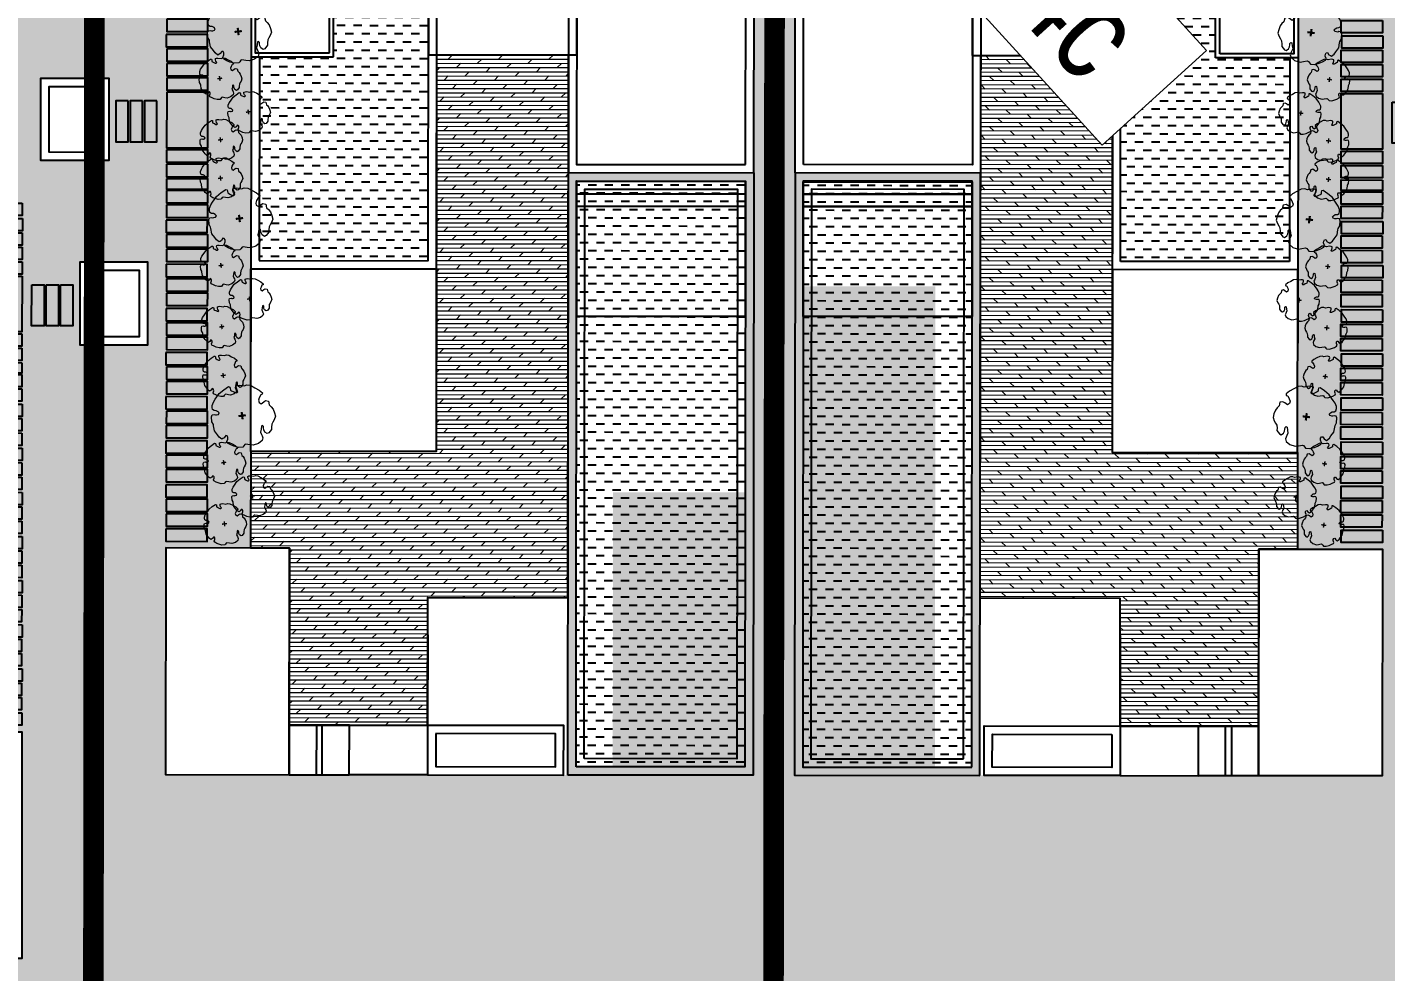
# Model space of a CAD drawing. Header units: millimetres. Extents: x -1030105 to 906887, y -616134 to 1220667.
# Drawn here: x -632804 to -599842, y -502330 to -479411 of the extents above; entities that cross this region are included whole.
import ezdxf
from ezdxf.enums import TextEntityAlignment as Align

# ---------------------------------------------------------------- set-up
doc = ezdxf.new("R2010")
doc.units = ezdxf.units.MM
doc.header["$MEASUREMENT"] = 0
doc.linetypes.add('240930  KHU B- TMB gời inno$0$XREF_LBC_ZONE B_BEACH VILLA 22 11 11$0$HIDDEN', pattern=[9.524999999999999, 6.35, -3.175])
for name, color, linetype, lineweight in [('240930  KHU B- TMB gời inno$0$A-WALL', 1, 'Continuous', 30), ('GFA', 6, 'Continuous', 0), ('QH_Ki hieu', 6, 'Continuous', 15), ('QH_KTCQ_Caycanhquan', 97, 'Continuous', 18), ('QH_LO_Đanhso', 6, 'Continuous', 20)]:
    doc.layers.add(name, color=color, linetype=linetype, lineweight=lineweight)
for name, color, linetype in [('240930  KHU B- TMB gời inno$0$DA-WALL-LOW', 1, 'Continuous'), ('240930  KHU B- TMB gời inno$0$TMB-KHU B-XREF$0$Xref-LBC-Plot$0$DA-SITE-CNTR1', 8, 'Continuous'), ('240930  KHU B- TMB gời inno$0$XREF_LBC_ZONE B_BEACH VILLA 22 11 11$0$DA-FLOR-OTLN', 9, 'Continuous'), ('240930  KHU B- TMB gời inno$0$XREF_LBC_ZONE B_BEACH VILLA 22 11 11$0$DA-FLOR-OVHD', 4, '240930  KHU B- TMB gời inno$0$XREF_LBC_ZONE B_BEACH VILLA 22 11 11$0$HIDDEN'), ('240930  KHU B- TMB gời inno$0$XREF_LBC_ZONE B_BEACH VILLA 22 11 11$0$DA-FLOR-PATT', 251, 'Continuous'), ('240930  KHU B- TMB gời inno$0$XREF_LBC_ZONE B_BEACH VILLA 22 11 11$0$DA-WALL-LOW', 1, 'Continuous'), ('240930  KHU B- TMB gời inno$0$XREF_LBC_ZONE B_BEACH VILLA 22 11 11$0$DA-WALL-PATT', 8, 'Continuous'), ('ranh dat', 7, 'Continuous'), ('TMB-KHU B-XREF$0$Xref-LBC-Plot$0$DA-SITE-CNTR1', 8, 'Continuous')]:
    doc.layers.add(name, color=color, linetype=linetype)
doc.layers.add('TMB-KHU B-XREF$0$GRASS', color=95, linetype='Continuous', lineweight=0, transparency=0.6)
doc.styles.add('arial', font='arial.ttf', dxfattribs={"height": 1.25})

# ---------------------------------------------------------------- blocks, each defined once
blk = doc.blocks.new('Xref Khu Spa-Wellness - TBM$0$TREE_T')
at = {"const_width": 100}
for points in [[(-123.743686707654, 123.7436867076467), (123.7436867076394, -123.7436867076467)], [(123.7436867076394, 123.7436867076467), (-123.7436867076394, -123.7436867076467)]]:
    blk.add_lwpolyline(points, dxfattribs=at)
blk = doc.blocks.new('Xref Khu Spa-Wellness - TBM$0$TREE_5')
at = {"layer": 'QH_KTCQ_Caycanhquan', "color": 114, "true_color": 0x139b48}
blk.add_lwpolyline([(-935.8052043020725, 1163.729876997881), (-781.0664177108556, 1298.991161259357), (-577.9716866482049, 1385.944714451209), (-423.232900056988, 1424.590717911255), (-249.1519124628976, 1453.575356581714), (-181.4534723367542, 1414.929171710275), (-142.7687756838277, 1289.329614988528), (-84.74187805317342, 1221.698972928803), (-17.04343790188432, 1192.71433425881), (40.98345973622054, 1221.698972928803), (31.31221188511699, 1347.298710919917), (60.32595539093018, 1424.590717911255), (79.6681563751772, 1472.898267642129), (244.0781907904893, 1472.898267642129), (369.8035285742953, 1434.252264111768), (592.2404606333002, 1376.283168251161), (775.9926960328594, 1212.037426657975), (824.3486405229196, 1163.729876997881), (959.7452261233702, 1105.760781065095), (1114.484012714587, 931.8534933435731), (1143.497461522929, 844.8999401517212), (1075.79931606818, 767.6077518211678), (1017.772123759612, 748.2848406890407), (979.0874271076173, 709.638655890245), (930.7317773010582, 642.0081950975582), (940.40273046121, 564.7160067670047), (1017.772123759612, 555.0544605664909), (1114.484012714587, 564.7160067670047), (1191.85340601299, 622.6851026983932), (1288.56500029657, 632.3466488970444), (1365.934688259847, 564.7160067670047), (1423.96158589609, 487.4238184364513), (1472.317530387081, 323.178076912649), (1481.988778204657, 168.5938815902919), (1501.330979188904, -159.8976014545187), (1433.632833734155, -440.0815348392352), (1356.263440435752, -691.2808295534924), (1288.56500029657, -720.2654682239518), (1240.209350477904, -681.6192833529785), (1182.182158169337, -613.9888225602917), (1124.155260538682, -623.6501874942333), (1037.114619421773, -642.9732798933983), (930.7317773010582, -662.296372293029), (872.7045849869028, -700.9423758247867), (863.0333371693268, -768.5730178840458), (969.4164739474654, -797.5574752166867), (1056.45682040602, -855.5265711485408), (1104.812764876522, -923.1572132077999), (1066.128068224527, -990.7878553378396), (988.7586749317124, -1068.079862329178), (785.6639438699931, -1174.356507992838), (717.9657984022051, -1290.294699784368), (572.8982596490532, -1377.248434313573), (340.7897850750014, -1415.894437845796), (108.6816051844507, -1454.540441305377), (-94.41312587726861, -1444.87889510626), (-133.0978225171566, -1386.909799175337), (-94.41312587726861, -1319.279338454828), (-123.5076104430482, -1166.998870359268), (-158.3361843349412, -1051.01933326479), (-245.4077663654462, -987.2307148086838), (-361.5031108781695, -998.8285959679633), (-401.6181620880961, -1151.07587907603), (-438.5748819764704, -1243.375660780352), (-567.9238436007872, -1307.985380935017), (-703.6970244115219, -1193.679600392003), (-829.4223621934652, -1184.018054192886), (-964.8186531243846, -1145.372050659731), (-1129.228687539697, -1048.756951268762), (-1264.625273158774, -942.4803056772798), (-1312.981217630208, -778.2345641553402), (-1332.323418614455, -652.6348260920495), (-1351.665914275683, -546.3581805010326), (-1429.035307568498, -420.7584424400702), (-1496.733453042805, -333.8048892477527), (-1496.733453042805, -130.9129628543742), (-1458.048756396398, -53.62095586303622), (-1322.652170789428, -43.95940966391936), (-1225.940576513298, -92.26695939479396), (-1158.242431038991, -159.8976014545187), (-1109.886486547999, -208.2051511849277), (-1042.18834109325, -217.8666973854415), (-1022.845845431089, -169.5591477253474), (-1100.215238723904, -43.95940966391936), (-1158.242431038991, 81.64032840030268), (-1274.29652097635, 139.609424259048), (-1341.994666451588, 178.2554277908057), (-1419.364059749991, 226.5629775212146), (-1467.720004214905, 352.1627155123278), (-1419.364059749991, 564.7160067670047), (-1264.625273158774, 786.9308442207985), (-1129.228687539697, 864.2228512139991), (-964.8186531243846, 951.1765857427381), (-935.8052043020725, 999.4841354736127), (-935.8052043020725, 1086.437688665465)], close=True, dxfattribs=at)
blk.add_blockref('Xref Khu Spa-Wellness - TBM$0$TREE_T', (0, 0), dxfattribs=at)
blk = doc.blocks.new('240930  KHU B- TMB gời inno$0$sdfdfedfre r')
at = {"layer": 'GFA', "true_color": 0x8c7854}
h = blk.add_hatch(dxfattribs=at)
h.set_pattern_fill('DOLMIT', color=35, scale=0.0004632663540241894, angle=270.0000000000001)
h.set_pattern_definition([(270, (19902.67073481682, -1953.662706891631), (0.0001158165885060474, 8.868235311415113e-20), []), (315.0000000000001, (19902.67073481682, -1953.662706891631), (0.0002316331766234067, 0.0002316331766234071), [0.0001637893902130361, -0.0003275787804260722])])
h.paths.add_polyline_path([(20059.28144931801, -1650.579441934234), (20059.28144986761, -1640.956882455071), (20054.78144827646, -1640.956886269861), (20054.78144680159, -1638.613097926088), (20055.72345875752, -1638.613099203348), (20055.72345875752, -1634.313099203348), (20059.08145280074, -1634.313099203348), (20059.08145280074, -1637.413099203348), (20062.48145027277, -1637.413099233897), (20062.48145118899, -1650.579442048437)])
at = {"layer": '240930  KHU B- TMB gời inno$0$XREF_LBC_ZONE B_BEACH VILLA 22 11 11$0$DA-FLOR-PATT'}
for points in [[(20007.5566085985, -1655.600287890214), (20007.8566085985, -1655.600287890214), (20007.8566085985, -1654.600287890214), (20007.5566085985, -1654.600287890214)], [(20007.9066085985, -1655.600287890214), (20008.2066085985, -1655.600287890214), (20008.2066085985, -1654.600287890214), (20007.9066085985, -1654.600287890214)], [(20008.2566085985, -1655.600287890214), (20008.5566085985, -1655.600287890214), (20008.5566085985, -1654.600287890214), (20008.2566085985, -1654.600287890214)]]:
    blk.add_lwpolyline(points, close=True, dxfattribs=at)
at = {"color": 252}
blk.add_wipeout([(19993.074093175805, -1639.251676847649), (20007.33208721902, -1639.251676847649), (20007.33208721902, -1644.751676847649), (20005.274098437516, -1644.751676847649), (20005.274098437378, -1658.8680085182232), (20006.474098179802, -1658.8680085182787), (20006.474098179802, -1666.4679889168028), (20005.274098179805, -1666.4680713615335), (20005.274096915382, -1684.2680812240555), (20005.47409691538, -1684.2680812240524), (20005.47409691542, -1687.0180087961621), (20000.374094650804, -1687.0180087961621), (20000.374094650804, -1684.2680285182355), (20000.273898932548, -1684.2680285182346), (20000.273898932548, -1686.7680201482008), (20000.07409645809, -1686.7680201482008), (20000.074096260687, -1680.867587942527), (19998.074096458116, -1680.867587942527), (19998.074096458116, -1681.3991037135365), (19998.574096458116, -1681.3991037135365), (19998.574096458116, -1681.8991037135365), (19995.574096687116, -1681.8991037135365), (19995.57409668712, -1682.168020147686), (19992.774096915236, -1682.1680201477407), (19992.774023653543, -1679.9673105033364), (19992.57431173869, -1679.9673171517522), (19992.57409813716, -1658.8680201476811), (19993.074096918106, -1658.8680201476811)], dxfattribs=at).dxf.layer = '240930  KHU B- TMB gời inno$0$A-WALL'
blk.add_wipeout([(20008.72521834739, -1654.146877283941), (20008.72521834739, -1656.146877283941), (20010.37409629162, -1656.146877283941), (20010.37409629162, -1654.146877283941)]).dxf.layer = '240930  KHU B- TMB gời inno$0$XREF_LBC_ZONE B_BEACH VILLA 22 11 11$0$DA-FLOR-PATT'
at = {"layer": '240930  KHU B- TMB gời inno$0$XREF_LBC_ZONE B_BEACH VILLA 22 11 11$0$DA-FLOR-PATT'}
h = blk.add_hatch(dxfattribs=at)
h.set_pattern_fill('HONEY', color=256, scale=0.4000000000000001, angle=-1.272221872585407e-14)
h.set_pattern_definition([(360, (20463.03403298107, -1833.892169215644), (0.07500000000000002, 0.04330127018922192), [0.05000000000000002, -0.1]), (119.9999999999998, (20463.03403298107, -1833.892169215644), (-0.07499999999999997, 0.04330127018922197), [0.04999999999999999, -0.09999999999999998]), (59.99999999999997, (20463.03403298107, -1833.892169215644), (3.786485014387549e-17, 0.08660254037844389), [-0.1, 0.05000000000000002])])
h.paths.add_polyline_path([(19997.57409317581, -1639.251676847649), (19997.57409691811, -1653.868018846539), (19993.07409691811, -1653.868018846539), (19993.07409317581, -1639.251676847649)])
h.paths.add_polyline_path([(19997.37409317581, -1639.451676847649), (19997.37409691811, -1653.668018846539), (19993.27409691811, -1653.668018846539), (19993.27409317581, -1639.451676847649)], flags=16)
h = blk.add_hatch(dxfattribs=at)
h.set_pattern_fill('DASH', color=153, scale=1.6, angle=-1.272221872585407e-14)
h.set_pattern_definition([(360, (20057.08208502633, -1911.905677341564), (0.2000000000000001, 0.2), [0.2, -0.2])])
h.paths.add_polyline_path([(19997.37409317581, -1639.451676847649), (19997.37409691811, -1653.668018846539), (19993.27409691811, -1653.668018846539), (19993.27409317581, -1639.451676847649)])
h = blk.add_hatch(dxfattribs=at)
h.set_pattern_fill('DASH', color=153, scale=1.6, angle=-1.272221872585407e-14)
h.set_pattern_definition([(360, (20057.18208502634, -2067.36607601057), (0.2000000000000001, 0.2), [0.2, -0.2])])
h.paths.add_polyline_path([(20003.27409598241, -1658.868020147626), (20003.27409785355, -1656.668010205587), (20005.07409422475, -1656.668020063883), (20005.07410239894, -1651.726692341162), (20000.97410365968, -1651.726677504107), (20000.97409667595, -1657.368020239274), (20000.97409687452, -1657.368020239275), (20000.97409687452, -1658.868020239275)])
at = {"layer": 'GFA', "true_color": 0x8c7854}
h = blk.add_hatch(dxfattribs=at)
h.set_pattern_fill('DOLMIT', color=35, scale=0.4070863138889914, angle=180)
h.set_pattern_definition([(180, (-258403.9892735296, -65107.98810847144), (3.273223608691299e-17, -0.1017715784722479), []), (225.0000000000001, (-258403.9892735296, -65107.98810847144), (0.2035431566029439, -0.2035431566029438), [0.1439267465395706, -0.2878534930791412])])
h.paths.add_polyline_path([(20000.77409665853, -1656.718019578535), (20000.77409610894, -1647.095460099372), (20005.27409770009, -1647.095463914161), (20005.27409917495, -1644.751675570388), (20004.33208721902, -1644.751676847649), (20004.33208721902, -1640.451676847649), (20000.97409317581, -1640.451676847649), (20000.97409317581, -1643.551676847649), (19997.57409570377, -1643.551676878197), (19997.57409478756, -1656.718019692737)])
at = {"layer": '240930  KHU B- TMB gời inno$0$DA-WALL-LOW', "color": 252}
blk.add_lwpolyline([(20000.97409432999, -1656.718020529494), (20000.97409432999, -1659.867951916502), (19997.37409464379, -1659.867951916502), (19997.37409464379, -1656.718020529494)], close=True, dxfattribs=at)
at = {"layer": '240930  KHU B- TMB gời inno$0$XREF_LBC_ZONE B_BEACH VILLA 22 11 11$0$DA-FLOR-OTLN'}
for p, q in [((20005.27409817981, -1656.668020147594), (20005.27409843752, -1649.751686847584)), ((20005.27409643752, -1651.526692457776), (20000.7740955838, -1651.526677387435)), ((20000.7740955838, -1651.526677387435), (20000.77409710364, -1658.868020147626)), ((20005.07409831184, -1651.726692232427), (20000.9740956449, -1651.726677612787)), ((20000.9740956449, -1651.726677612787), (20000.97409710364, -1658.868020147626)), ((20005.07409831184, -1656.668020147594), (20005.07409831184, -1651.726692232427))]:
    blk.add_line(p, q, dxfattribs=at)
at = {"layer": '240930  KHU B- TMB gời inno$0$XREF_LBC_ZONE B_BEACH VILLA 22 11 11$0$DA-FLOR-OVHD', "ltscale": 30}
blk.add_lwpolyline([(19997.37409447033, -1656.718019765759), (19997.37409469886, -1660.868019765759), (20000.97409455851, -1660.868020529493), (20000.97409432999, -1656.718020529494)], close=True, dxfattribs=at)
at = {"layer": '240930  KHU B- TMB gời inno$0$XREF_LBC_ZONE B_BEACH VILLA 22 11 11$0$DA-FLOR-PATT'}
for p, q in [((20000.97409317581, -1639.251676847649), (20002.87409317581, -1639.251676847649)), ((20002.87409317581, -1639.251676847649), (20002.87409317581, -1640.451676847649)), ((19997.67409317581, -1640.451676847649), (20000.97409317581, -1640.451676847649)), ((20000.97409317581, -1640.451676847649), (20003.67409317585, -1640.451676847649))]:
    blk.add_line(p, q, dxfattribs=at)
for points in [[(19997.37409317581, -1639.451676847649), (19997.37409691811, -1653.668018846539), (19993.27409691811, -1653.668018846539), (19993.27409317581, -1639.451676847649)], [(20000.97409317581, -1640.451676847649), (20000.97409317581, -1639.251676847649), (19997.67409317581, -1639.251676847649), (19997.67409317581, -1640.451676847649)], [(20000.77409317581, -1640.251676847649), (20000.77409317581, -1639.451676847649), (19997.87409317581, -1639.451676847649), (19997.87409317581, -1640.251676847649)], [(20002.87409317581, -1639.251676847649), (20002.87409317581, -1640.451676847649), (20003.67409317585, -1640.451676847649), (20003.67409317585, -1639.251676847649)], [(20003.53208721898, -1639.251676847649), (20003.53208721898, -1640.451676847649), (20004.33208721902, -1640.451676847649), (20004.33208721902, -1639.251676847649)], [(20007.33208721902, -1645.211735718686), (20007.33208721902, -1644.911735718686), (20006.33208721902, -1644.911735718686), (20006.33208721902, -1645.211735718686)], [(20007.33208721902, -1645.211735718686), (20007.33208721902, -1644.911735718686), (20006.33208721902, -1644.911735718686), (20006.33208721902, -1645.211735718686)], [(20007.32208721902, -1645.581735718685), (20007.32208721902, -1645.281735718685), (20006.32208721902, -1645.281735718685), (20006.32208721902, -1645.581735718685)], [(20007.32208721902, -1645.931735718686), (20007.32208721902, -1645.631735718685), (20006.32208721902, -1645.631735718685), (20006.32208721902, -1645.931735718686)], [(20007.33208721902, -1646.281735718686), (20007.33208721902, -1645.981735718686), (20006.33208721902, -1645.981735718686), (20006.33208721902, -1646.281735718686)], [(20007.32208721902, -1646.651735718686), (20007.32208721902, -1646.351735718685), (20006.32208721902, -1646.351735718685), (20006.32208721902, -1646.651735718686)], [(20007.32208721902, -1647.001735718686), (20007.32208721902, -1646.701735718686), (20006.32208721902, -1646.701735718686), (20006.32208721902, -1647.001735718686)], [(20000.7740955838, -1651.526677387435), (20000.7740955838, -1647.095462636901), (20005.27409843752, -1647.095462636901), (20005.27409843752, -1651.526677387435)], [(20007.33208721902, -1647.351735718686), (20007.33208721902, -1647.051735718686), (20006.33208721902, -1647.051735718686), (20006.33208721902, -1647.351735718686)], [(20007.32208721902, -1647.721735718686), (20007.32208721902, -1647.421735718686), (20006.32208721902, -1647.421735718686), (20006.32208721902, -1647.721735718686)], [(20007.32208721902, -1648.071735718686), (20007.32208721902, -1647.771735718686), (20006.32208721902, -1647.771735718686), (20006.32208721902, -1648.071735718686)], [(20007.33208721902, -1648.421735718686), (20007.33208721902, -1648.121735718686), (20006.33208721902, -1648.121735718686), (20006.33208721902, -1648.421735718686)], [(20007.32208721902, -1648.791735718686), (20007.32208721902, -1648.491735718686), (20006.32208721902, -1648.491735718686), (20006.32208721902, -1648.791735718686)], [(20007.32208721902, -1649.141735718686), (20007.32208721902, -1648.841735718686), (20006.32208721902, -1648.841735718686), (20006.32208721902, -1649.141735718686)], [(20007.33208721902, -1649.491735718686), (20007.33208721902, -1649.191735718686), (20006.33208721902, -1649.191735718686), (20006.33208721902, -1649.491735718686)], [(20007.32208721902, -1649.861735718686), (20007.32208721902, -1649.561735718686), (20006.32208721902, -1649.561735718686), (20006.32208721902, -1649.861735718686)], [(20007.32208721902, -1650.211735718686), (20007.32208721902, -1649.911735718686), (20006.32208721902, -1649.911735718686), (20006.32208721902, -1650.211735718686)], [(19997.37409317581, -1650.385352660339), (19993.27409317581, -1650.385352660339), (19993.27409317581, -1653.051684739931), (19997.37409317581, -1653.051684739931)], [(20007.33208721902, -1650.561735718686), (20007.33208721902, -1650.261735718686), (20006.33208721902, -1650.261735718686), (20006.33208721902, -1650.561735718686)], [(20007.32208721902, -1650.931735718686), (20007.32208721902, -1650.631735718686), (20006.32208721902, -1650.631735718686), (20006.32208721902, -1650.931735718686)], [(20007.32208721902, -1651.281735718686), (20007.32208721902, -1650.981735718686), (20006.32208721902, -1650.981735718686), (20006.32208721902, -1651.281735718686)], [(20007.33208721902, -1651.631735718686), (20007.33208721902, -1651.331735718686), (20006.33208721902, -1651.331735718686), (20006.33208721902, -1651.631735718686)], [(20007.32208721902, -1652.001735718686), (20007.32208721902, -1651.701735718686), (20006.32208721902, -1651.701735718686), (20006.32208721902, -1652.001735718686)], [(20007.32208721902, -1652.351735718686), (20007.32208721902, -1652.051735718686), (20006.32208721902, -1652.051735718686), (20006.32208721902, -1652.351735718686)], [(20007.33208721902, -1652.701735718686), (20007.33208721902, -1652.401735718686), (20006.33208721902, -1652.401735718686), (20006.33208721902, -1652.701735718686)], [(20007.32208721902, -1653.071735718686), (20007.32208721902, -1652.771735718686), (20006.32208721902, -1652.771735718686), (20006.32208721902, -1653.071735718686)], [(19997.37409317581, -1653.351684739931), (19993.27409317581, -1653.351684739931), (19993.27409317581, -1653.651684739931), (19997.37409317581, -1653.651684739931)], [(20007.32208721902, -1653.421735718686), (20007.32208721902, -1653.121735718687), (20006.32208721902, -1653.121735718687), (20006.32208721902, -1653.421735718686)], [(20007.32208721902, -1653.708067798278), (20007.32208721902, -1653.454029995536), (20006.32208721902, -1653.454029995536), (20006.32208721902, -1653.708067798278)], [(20007.32208721902, -1654.058067798278), (20007.32208721902, -1653.758067798278), (20006.32208721902, -1653.758067798278), (20006.32208721902, -1654.058067798278)], [(20007.32208721902, -1654.408067798278), (20007.32208721902, -1654.108067798278), (20006.32208721902, -1654.108067798278), (20006.32208721902, -1654.408067798278)], [(20010.37409629162, -1656.146877283941), (20008.72521834739, -1656.146877283941), (20008.72521834739, -1654.146877283941), (20010.37409629162, -1654.146877283941)], [(20010.37409629162, -1654.146877283941), (20010.37409629162, -1656.146877283941), (20008.72521834739, -1656.146877283941), (20008.72521834739, -1654.146877283941)], [(20010.17409629163, -1655.946877283941), (20008.92521834739, -1655.946877283941), (20008.92521834739, -1654.346877283941), (20010.17409629163, -1654.346877283941)], [(20010.17409629163, -1654.346877283941), (20010.17409629163, -1655.946877283941), (20008.92521834739, -1655.946877283941), (20008.92521834739, -1654.346877283941)], [(20007.32208721902, -1655.808067798278), (20007.32208721902, -1654.458067798278), (20006.32208721902, -1654.458067798278), (20006.32208721902, -1655.808067798278)], [(20007.32208721902, -1656.158067798278), (20007.32208721902, -1655.858067798278), (20006.32208721902, -1655.858067798278), (20006.32208721902, -1656.158067798278)], [(20007.32208721902, -1656.508067798278), (20007.32208721902, -1656.208067798279), (20006.32208721902, -1656.208067798279), (20006.32208721902, -1656.508067798278)], [(20003.27409691798, -1656.668020147594), (20003.27409691798, -1658.868020147594), (20005.27409817981, -1658.868020147594), (20005.27409817981, -1656.668020147594)], [(20007.32208721902, -1656.858067798279), (20007.32208721902, -1656.558067798279), (20006.32208721902, -1656.558067798279), (20006.32208721902, -1656.858067798279)], [(20003.37409691798, -1656.768020147594), (20003.37409691798, -1658.768020147594), (20005.17409817981, -1658.768020147594), (20005.17409817981, -1656.768020147594)], [(20007.33208721902, -1657.208067798279), (20007.33208721902, -1656.908067798279), (20006.33208721902, -1656.908067798279), (20006.33208721902, -1657.208067798279)], [(20007.32208721902, -1657.578067798279), (20007.32208721902, -1657.278067798279), (20006.32208721902, -1657.278067798279), (20006.32208721902, -1657.578067798279)]]:
    blk.add_lwpolyline(points, close=True, dxfattribs=at)
blk.add_lwpolyline([(20000.97409317581, -1642.651676847649), (20000.97409317581, -1640.451676847649)], dxfattribs=at)
at = {"layer": '240930  KHU B- TMB gời inno$0$XREF_LBC_ZONE B_BEACH VILLA 22 11 11$0$DA-WALL-LOW', "color": 252}
blk.add_line((20000.97409317581, -1642.651676847649), (20000.97409317581, -1643.551676847649), dxfattribs=at)
for points in [[(19997.57409317581, -1639.251676847649), (19997.57409691811, -1653.868018846539), (19993.07409691811, -1653.868018846539), (19993.07409317581, -1639.251676847649)], [(20004.33208721902, -1639.251676847649), (20004.33208721902, -1644.751676847649), (20007.33208721902, -1644.751676847649), (20007.33208721902, -1639.251676847649)], [(20005.27409843752, -1647.095462636901), (20005.27409843752, -1644.751676847649), (20004.33208721902, -1644.751676847649), (20004.33208721902, -1640.451676847649), (20000.97409317581, -1640.451676847649), (20000.97409317581, -1643.551676847649), (19997.57409427676, -1643.551677718169), (19997.57409591228, -1656.718019997879), (20000.77409506269, -1656.718019335402), (20000.77409606852, -1647.095462636901)]]:
    blk.add_lwpolyline(points, close=True, dxfattribs=at)
at = {"layer": '240930  KHU B- TMB gời inno$0$XREF_LBC_ZONE B_BEACH VILLA 22 11 11$0$DA-WALL-PATT'}
for points in [[(19997.17409317581, -1639.651676847649), (19997.17409691811, -1653.468018846539), (19993.47409691811, -1653.468018846539), (19993.47409317581, -1639.651676847649)], [(19997.37409317581, -1653.051684739931), (19993.27409317581, -1653.051684739931), (19993.27409317581, -1653.351684739931), (19997.37409317581, -1653.351684739931)], [(19993.27409691811, -1654.068018846539), (19993.27409691811, -1658.668020147614), (19997.37409664499, -1658.668020147613), (19997.37409664499, -1654.068018846539)]]:
    blk.add_lwpolyline(points, close=True, dxfattribs=at)
blk.add_lwpolyline([(19997.57409664499, -1658.868009332933), (19997.57409664499, -1653.868018846539), (19993.07409691811, -1653.868018846539), (19993.07409691811, -1658.868020147614), (19997.37409678265, -1658.868020147613)], dxfattribs=at)
at = {"layer": 'QH_KTCQ_Caycanhquan', "color": 116, "rotation": 322.2616449089547}
for p, xscale, yscale, zscale in [((20005.90886805019, -1645.335089353207, -0.002672905902464167), 0.0003411715899072842, 0.0003411715899072842, 0.0003411715899072842), ((20005.23452655693, -1646.009402206125, -0.002672905902464167), 0.0003411715899072842, 0.0003411715899072842, 0.0003411715899072842), ((20005.92869895107, -1646.822547105127, -0.002672905902464167), 0.0003411715899072842, 0.0003411715899072842, 0.0003411715899072842), ((20005.48242170448, -1647.961476773346, -0.002672905902464167), 0.0005117573848609263, 0.0005117573848609263, 0.0005117573848609263), ((20005.94235115203, -1648.937678862709, -0.002672905902464167), 0.0003411715899072842, 0.0003411715899072842, 0.0003411715899072842), ((20005.97974498199, -1650.119554825234, -0.002672905902464167), 0.0003411715899072842, 0.0003411715899072842, 0.0003411715899072842), ((20005.30540348873, -1650.793867678152, -0.002672905902464167), 0.0003411715899072842, 0.0003411715899072842, 0.0003411715899072842), ((20005.99957588287, -1651.607012577154, -0.002672905902464167), 0.0003411715899072842, 0.0003411715899072842, 0.0003411715899072842), ((20005.55329863627, -1652.745942245372, -0.002672905902464167), 0.0005117573848609263, 0.0005117573848609263, 0.0005117573848609263), ((20006.01322808382, -1653.722144334735, -0.002672905902464167), 0.0003411715899072842, 0.0003411715899072842, 0.0003411715899072842), ((20006.01518344789, -1654.655928488933, -0.002672905902464167), 0.0003411715899072842, 0.0003411715899072842, 0.0003411715899072842), ((20005.34084195463, -1655.330241341851, -0.002672905902464167), 0.0003411715899072842, 0.0003411715899072842, 0.0003411715899072842), ((20006.03501434877, -1656.143386240853, -0.002672905902464167), 0.0003411715899072842, 0.0003411715899072842, 0.0003411715899072842), ((20005.58873710217, -1657.282315909071, -0.002672905902464167), 0.0005117573848609263, 0.0005117573848609263, 0.0005117573848609263)]:
    blk.add_blockref('Xref Khu Spa-Wellness - TBM$0$TREE_5', p, dxfattribs=dict(at, xscale=xscale, yscale=yscale, zscale=zscale))
blk = doc.blocks.new('240930  KHU B- TMB gời inno$0$A$C2E32106B')
at = {"layer": '240930  KHU B- TMB gời inno$0$A-WALL', "color": 0, "xscale": 999.9999999999969, "yscale": 999.9999999999969, "zscale": 999.9999999999969, "rotation": 90}
blk.add_blockref('240930  KHU B- TMB gời inno$0$sdfdfedfre r', (-1683501.676875971, -20009071.71915527), dxfattribs=at)
blk = doc.blocks.new('240930  KHU B- TMB gời inno$0$A$C55f665a7')
at = {"xscale": -0.9999999999999991, "rotation": 179.9999999999999}
blk.add_blockref('240930  KHU B- TMB gời inno$0$sdfdfedfre r', (-19622.76046821196, -1776.954377071466, -0.1981517379216348), dxfattribs=at)
at = {"rotation": 179.9999999999999}
blk.add_blockref('240930  KHU B- TMB gời inno$0$sdfdfedfre r', (20395.3881314015, -1772.487627495022, -0.1980459293242466), dxfattribs=at)
at = {"xscale": -0.9999999999999991, "rotation": 179.9999999999999}
blk.add_blockref('240930  KHU B- TMB gời inno$0$sdfdfedfre r', (-19589.76006117836, -1772.487627495138, -0.1980459293242182), dxfattribs=at)
at = {"extrusion": (3.231174267785261e-24, -1.312664546287762e-23, -1), "xscale": 0.001000000000000003, "yscale": 0.001000000000000003, "zscale": -0.001000000000000001, "rotation": 90}
blk.add_blockref('240930  KHU B- TMB gời inno$0$A$C2E32106B', (-353.3116827630438, -88.44902768282918, 0.198101108888919), dxfattribs=at)
at = {"rotation": 179.9999999999999}
blk.add_blockref('240930  KHU B- TMB gời inno$0$sdfdfedfre r', (20461.38772112504, -1776.95437246433), dxfattribs=at)
blk = doc.blocks.new('A')
blk.add_wipeout([(96313.24164254215, 159032.142652048), (96319.24164254215, 159032.142652048), (96319.24164254215, 159029.142652048), (96313.24164254215, 159029.142652048)]).dxf.layer = 'QH_Ki hieu'
at = {"layer": 'QH_Ki hieu'}
for points in [[(96313.24164254215, 159032.142652048), (96319.24164254215, 159032.142652048)], [(96313.24164254215, 159032.142652048), (96313.24164254215, 159029.142652048)], [(96319.24164254215, 159032.142652048), (96319.24164254215, 159029.142652048)], [(96313.24164254215, 159029.142652048), (96319.24164254215, 159029.142652048)]]:
    blk.add_lwpolyline(points, dxfattribs=at)
at = {"layer": 'QH_LO_Đanhso', "color": 0, "linetype": 'Continuous', "ltscale": 0.3, "style": 'arial', "width": 0.8}
blk.add_attdef('TL', text='', height=2, dxfattribs=at).set_placement((96316.08193778632, 159029.6683065405), align=Align.CENTER)

msp = doc.modelspace()

# ---------------------------------------------------------------- hatches: boundary and pattern name
at = {"layer": 'TMB-KHU B-XREF$0$GRASS', "true_color": 0x3d6827}
h = msp.add_hatch(dxfattribs=at)
h.set_pattern_fill('CROSS', color=79, scale=2000, angle=-0.06050618418760054)
h.set_pattern_definition([(359.9394938158123, (-1186721561.658635, -431575606.1119671), (500.527737166865, 499.4717052312551), [250, -749.9999999999999]), (89.9394938158124, (-1186721436.790709, -431575731.2439012), (-499.471705231255, 500.5277371668649), [250, -750])])
h.paths.add_polyline_path([(-532195.4470390617, -504328.0147811141), (-532160.4384792172, -449322.9242033933), (-565163.9162591815, -449301.9187980625), (-565166.5642668721, -451809.4245110762), (-598159.414465704, -451774.5829882175), (-598156.7743860851, -449274.5843822725), (-631159.133118289, -449239.7328180157), (-631161.7731982528, -451739.7314242739), (-664164.1319307701, -451704.8798596727), (-664161.4918508222, -449204.8812537434), (-697163.8505833552, -449170.029689471), (-697166.4906631466, -451670.0282955726), (-730182.461181412, -451635.162356786), (-730237.8841439225, -504117.4120335248)])

# ---------------------------------------------------------------- next in the draw order: block references
at = {"extrusion": (2.640915683520526e-09, -1.169969117981692e-09, 1), "xscale": 1000, "yscale": 1000, "zscale": 1000, "rotation": 359.939493815354}
msp.add_blockref('240930  KHU B- TMB gời inno$0$A$C55f665a7', (-1017362.464072716, -363899.1368995138, 200.7298921211862), dxfattribs=at)

# ---------------------------------------------------------------- next in the draw order: linework, layer by layer
at = {"layer": '240930  KHU B- TMB gời inno$0$TMB-KHU B-XREF$0$Xref-LBC-Plot$0$DA-SITE-CNTR1'}
for points in [[(-614638.2702106391, -449274.6080462901), (-631133.5059112189, -449256.4169910727), (-631136.2629246376, -451756.415469886), (-631198.9146054664, -504256.4748947869), (-614698.9266698463, -504276.5086007428)], [(-598141.0372578385, -451792.8028236455), (-598138.2802427597, -449292.8043445817), (-614638.2702106391, -449274.6080462901), (-614698.9266698463, -504276.5086007428), (-598198.9387295903, -504296.5423062604)], [(-631136.2629247941, -451756.4154697137), (-631141.0171906212, -451756.4102268744), (-647641.0071581872, -451738.2139289274), (-647698.9008452934, -504234.8951541895), (-647698.9014626152, -504235.4551115066), (-641706.0383353643, -504243.7175148065), (-631198.9146054664, -504256.4748947869)]]:
    msp.add_lwpolyline(points, close=True, dxfattribs=at)
at = {"layer": 'ranh dat'}
for points in [[(-614638.2702106391, -449274.6080462901), (-631133.5059112189, -449256.4169910727), (-631136.2629246376, -451756.415469886), (-631198.9146054664, -504256.4748947869), (-614698.9266698463, -504276.5086007428)], [(-598141.0372578385, -451792.8028236455), (-598138.2802427597, -449292.8043445817), (-614638.2702106391, -449274.6080462901), (-614698.9266698463, -504276.5086007428), (-598198.9387295903, -504296.5423062604)], [(-631136.2629247941, -451756.4154697137), (-631141.0171906212, -451756.4102268744), (-647641.0071581872, -451738.2139289274), (-647698.9008452934, -504234.8951541895), (-647698.9014626152, -504235.4551115066), (-641706.0383353643, -504243.7175148065), (-631198.9146054664, -504256.4748947869)]]:
    msp.add_lwpolyline(points, close=True, dxfattribs=at)
at = {"layer": 'TMB-KHU B-XREF$0$Xref-LBC-Plot$0$DA-SITE-CNTR1', "extrusion": (2.655489506349529e-09, 1.263057379239647e-08, 0.9999999999999999), "const_width": 500.0000000000001}
for points, elevation in [([(-614698.8980051519, -504259.2345071186), (-614640.8140331616, -449257.1670154673)], -0.1633311459409695), ([(-631198.8867587936, -504239.872279452), (-631143.4449123775, -451739.7410944919)], -0.1633311459409685)]:
    msp.add_lwpolyline(points, dxfattribs=dict(at, elevation=elevation))

# ---------------------------------------------------------------- next in the draw order: block references
at = {"layer": 'QH_Ki hieu', "xscale": 1140.000000013969, "yscale": 1140.000000013969, "zscale": 1140.000000013969, "rotation": 312.2722442303143}
msp.add_blockref('A', (-208615991.5029462, -41179718.48494606), dxfattribs=at).add_auto_attribs({'TL': 'V4c'})

doc.saveas('drawing.dxf')
